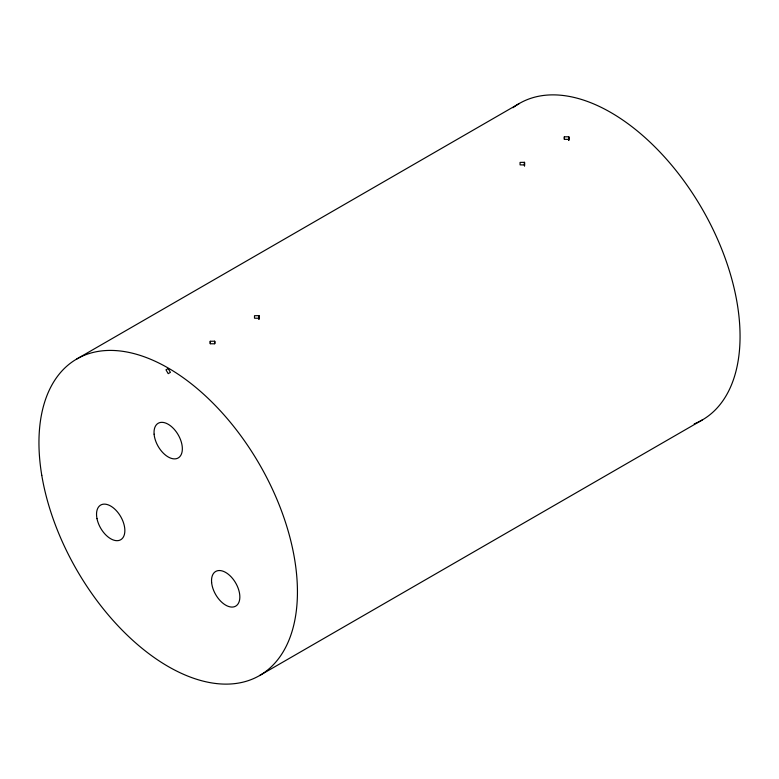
<?xml version="1.0" encoding="UTF-8"?>
<svg xmlns="http://www.w3.org/2000/svg" width="779" height="779" viewBox="0 0 779 779"><rect width="100%" height="100%" fill="white"/><g stroke="black" fill="none" stroke-linecap="round" stroke-linejoin="round"><path stroke-width="1.17" d="M210.242 341.27L210.242 343.753L214.663 343.821L214.663 341.202L210.242 341.27L210.301 343.685M564.337 136.831L564.337 139.324L568.758 139.392L568.758 136.773L564.337 136.831L564.385 139.246M214.614 343.558L214.663 341.202L214.722 343.617M258.852 319.176L258.93 315.651L254.499 315.709L254.499 318.202L258.93 318.27L258.93 315.651L259.008 319.273M524.413 165.849L524.501 162.324L520.07 162.392L520.07 164.875L524.501 164.944L524.501 162.324L524.579 165.946M568.68 140.298L568.758 136.773L568.836 140.395M76.8 358.983L519.418 103.441M259.582 675.559L702.2 420.017M512.971 107.726A182.773 105.525 60 0 1 702.677 209.794A182.773 105.525 60 0 1 694.225 423.883M168.196 368.545L165.976 369.821L168.196 373.657L170.406 372.381L168.196 368.545M41.774 475.307A182.773 105.525 60 0 0 254.675 678.1A182.773 105.525 60 0 0 208.129 398.39A182.773 105.525 60 0 0 41.774 475.307M154.106 434.185A20.03 11.568 60 0 0 176.521 458.646A20.03 11.568 60 0 0 173.951 428.995A20.03 11.568 60 0 0 154.106 434.185M211.625 582.585A20.03 11.568 60 0 0 234.158 606.792A20.03 11.568 60 0 0 231.285 577.005A20.03 11.568 60 0 0 211.625 582.585M96.995 518.648A20.03 11.568 60 0 0 120.657 539.779A20.03 11.568 60 0 0 114.435 508.784A20.03 11.568 60 0 0 96.995 518.648"/></g></svg>
